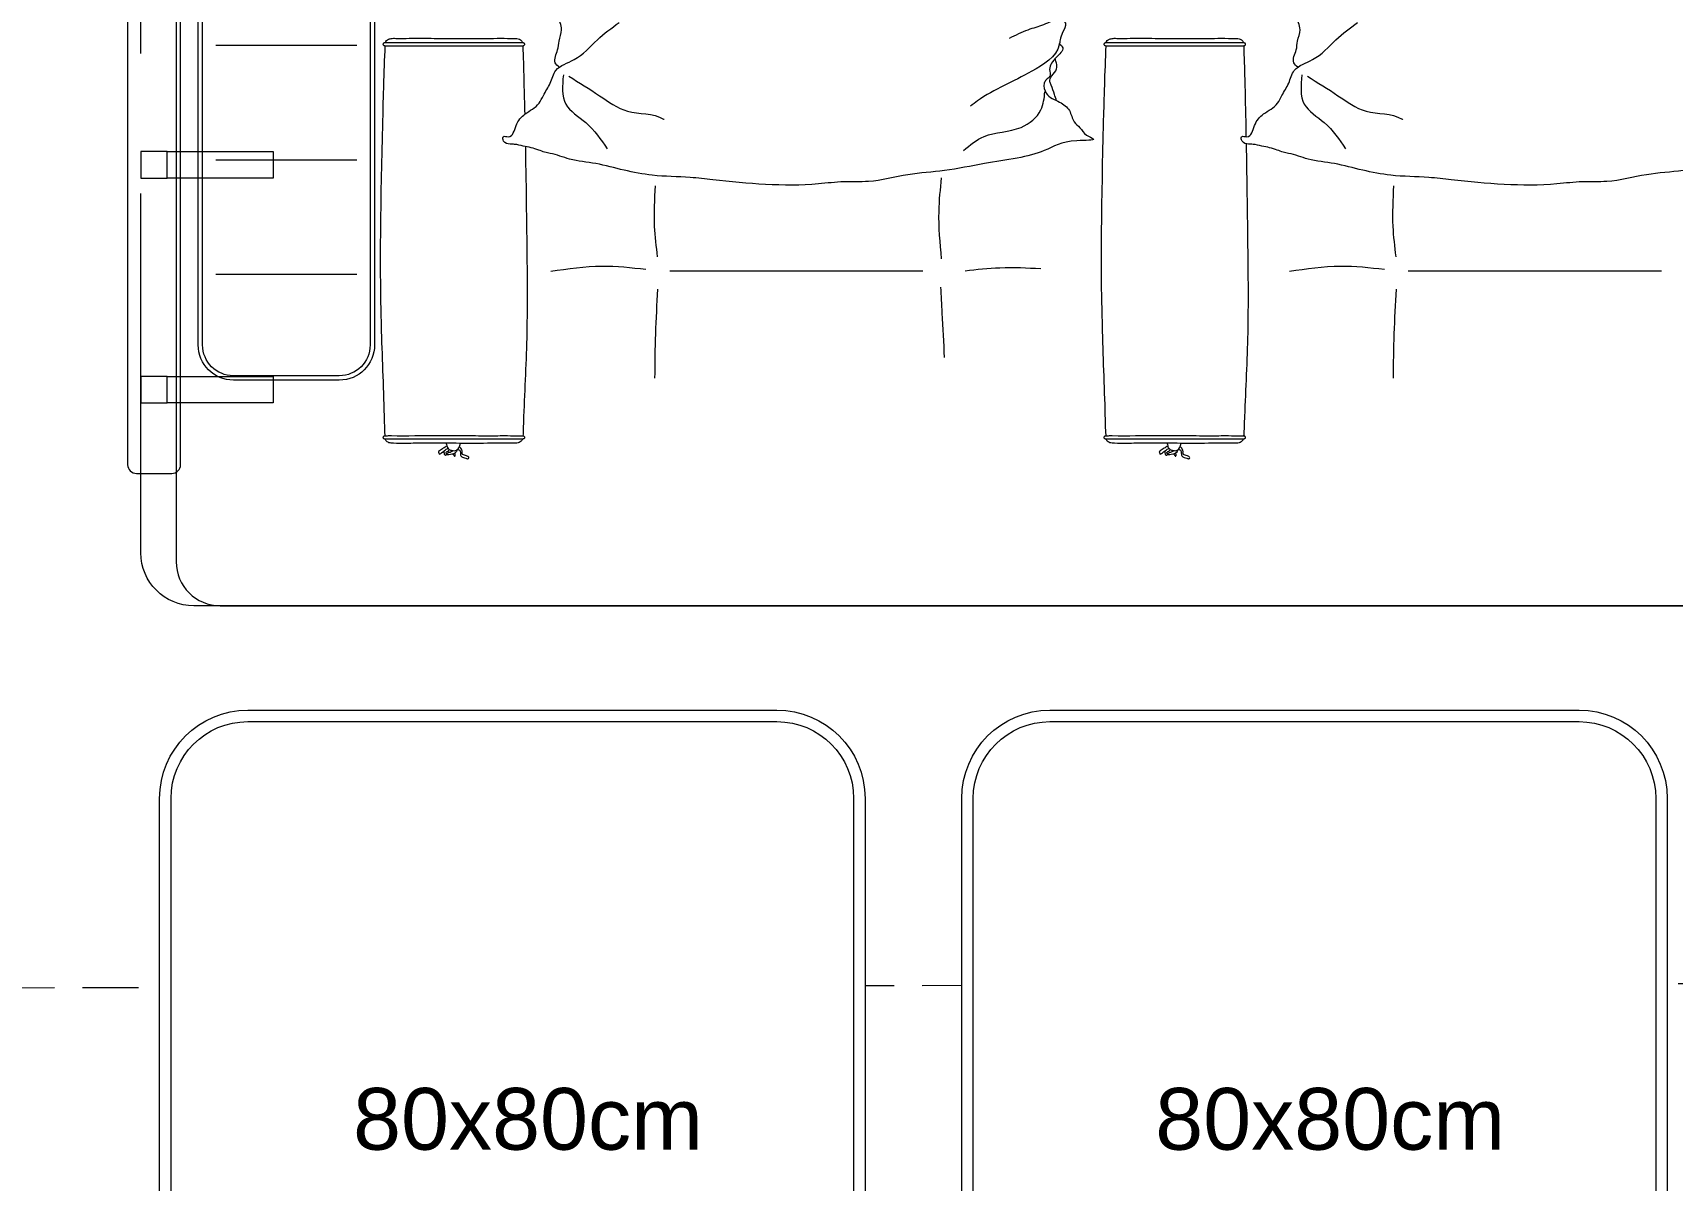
# Model space of a CAD drawing. Header units: centimetres. Extents: x 5488 to 20269, y -31398 to -19684.
# Drawn here: x 11695.2 to 11881.1, y -23110.2 to -22980 of the extents above; entities that cross this region are included whole.
import ezdxf

# ---------------------------------------------------------------- set-up
doc = ezdxf.new("R2010")
doc.units = ezdxf.units.CM
doc.set_wipeout_variables(frame=1)
for name, pattern in [('( Hidden )', [0.375, 0.25, -0.125]), ('DOT', [0.25, 0, -0.25]), ('HIDDEN', [9.524999999999999, 6.35, -3.175])]:
    doc.linetypes.add(name, pattern=pattern)
doc.layers.add('wipeout', color=7, linetype='Continuous', true_color=0xffffff)
for name, color, linetype, lineweight in [('xxx_Auto_FFE_UPHOLSTERY', 67, 'Continuous', 20), ('xxx_Auto_FFE_WOOD', 36, 'Continuous', 0), ('xxx_Auto_Tefris_Silik', 252, 'Continuous', 13), ('xxx_Auto_Tefris_Tefris', 32, 'Continuous', 15), ('xxx_Auto_Yardimci_Yazi', 7, 'Continuous', 9)]:
    doc.layers.add(name, color=color, linetype=linetype, lineweight=lineweight)
doc.styles.add('4N_100', font='arial.ttf', dxfattribs={"height": 16})

# ---------------------------------------------------------------- blocks, each defined once
blk = doc.blocks.new('uyt6ueueyu')
at = {"linetype": 'DOT'}
blk.add_wipeout([(-901.9077874563318, 523.8702232043166), (-841.9077874563314, 523.8702232043091), (-834.8367196444668, 520.9412910161741), (-831.9077874563328, 513.8702232043092), (-831.9077874563319, 451.68378839778853), (-834.8367196444668, 446.79915539244286), (-841.9077874563318, 443.8702232043088), (-901.9077874563322, 443.8702232043161), (-908.9788552681969, 446.7991553924511), (-911.9077874563309, 453.87022320431606), (-911.9077874563318, 513.8702232043165), (-908.9788552681968, 520.9412910161825)], dxfattribs=at).dxf.layer = 'wipeout'
at = {"color": 0}
for points in [[(-901.90778745633, 523.8702232043161), (-841.9077874563318, 523.8702232043088, -0.4142135623730577), (-831.9077874563318, 513.8702232043088), (-831.9077874563318, 453.8702232043088, -0.4142135623731325), (-841.9077874563318, 443.8702232043088), (-901.9077874563318, 443.8702232043161, -0.4142135623730576), (-911.90778745633, 453.8702232043161), (-911.9077874563318, 513.8702232043161, -0.4142135623731324)], [(-901.90778745633, 522.5702232043168), (-841.9077874563318, 522.5702232043095, -0.4142135623730618), (-833.2077874563329, 513.8702232043088), (-833.2077874563311, 453.8702232043088, -0.4142135623731326), (-841.9077874563318, 445.1702232043081), (-901.9077874563318, 445.1702232043153, -0.4142135623730618), (-910.6077874563307, 453.8702232043161), (-910.6077874563307, 513.8702232043161, -0.4142135623731326)]]:
    blk.add_lwpolyline(points, format="xyb", close=True, dxfattribs=at)
at = {"layer": 'xxx_Auto_Yardimci_Yazi', "color": 0, "linetype": '( Hidden )', "ltscale": 50, "style": '4N_100'}
blk.add_text('80x80cm', height=7, rotation=90, dxfattribs=at).set_placement((-862.0643524654037, 465.8070606345846))
blk = doc.blocks.new('lf01_sedir baza')
at = {"layer": 'xxx_Auto_FFE_WOOD'}
blk.add_lwpolyline([(3526.075064179525, 1344.286187823665), (3526.075064179525, 1126.286187823665, -0.4142135623730945), (3520.075064179525, 1120.286187823665), (3424.575064179525, 1120.286187823665, -0.4142135623730951), (3418.575064179525, 1126.286187823665), (3418.575064179525, 1244.286187823665, 0.4142135623730951), (3412.575064179525, 1250.286187823665), (3224.575064179525, 1250.286187823665, -0.4142135623730945), (3218.575064179525, 1256.286187823665), (3218.575064179525, 1265.286187823665)], format="xyb", dxfattribs=at)
blk.add_lwpolyline([(3222.075064179525, 1335.286187823665), (3218.075064179525, 1335.286187823665, 0.414213562373095), (3217.075064179525, 1334.286187823665), (3217.075064179525, 1266.286187823665, 0.414213562373095), (3218.075064179525, 1265.286187823665), (3222.075064179525, 1265.286187823665, 0.414213562373095), (3223.075064179525, 1266.286187823665), (3223.075064179525, 1334.286187823665, 0.414213562373095)], format="xyb", close=True, dxfattribs=at)
at = {"layer": 'xxx_Auto_FFE_WOOD', "linetype": 'HIDDEN', "ltscale": 5}
blk.add_lwpolyline([(3218.575064179525, 1265.286187823665), (3218.575064179525, 1335.286187823665)], dxfattribs=at)
for points in [[(3221.575064179525, 1301.786187823665), (3218.575064179525, 1301.786187823665), (3218.575064179525, 1298.786187823665), (3221.575064179525, 1298.786187823665)], [(3233.575064179525, 1301.786187823665), (3233.575064179525, 1298.786187823665), (3221.575064179525, 1298.786187823665), (3221.575064179525, 1301.786187823665)], [(3221.575064179525, 1276.286187823665), (3218.575064179525, 1276.286187823665), (3218.575064179525, 1273.286187823665), (3221.575064179525, 1273.286187823665)], [(3233.575064179525, 1276.286187823665), (3233.575064179525, 1273.286187823665), (3221.575064179525, 1273.286187823665), (3221.575064179525, 1276.286187823665)]]:
    blk.add_lwpolyline(points, close=True, dxfattribs=at)
blk = doc.blocks.new('yastık üst')
for points in [[(77.04583581244094, -19.765483619812258), (75.91175012774931, -19.516103863109407), (75.33179819912327, -19.440482232955915), (74.96312488241534, -19.4327168347061), (74.46563936002664, -19.303532199747124), (74.25782436458002, -19.126978668373354), (74.14985511077785, -18.898112296095377), (74.13149080302028, -18.657757446957717), (74.1314908030181, -18.65775744696738), (74.51081876271954, -18.556260042775122), (74.76834639676736, -18.583538971181582), (75.11709956986036, -18.449411517474545), (75.37662801653173, -18.048649015807044), (75.64640912637049, -17.298843773886148), (75.87455576571034, -16.77404007513286), (76.63552889302917, -16.028524908451757), (77.60538401669082, -15.373785343226572), (78.26154970233652, -14.764793777344082), (78.81732400278023, -13.76606319830934), (79.44236594168524, -12.643119629693516), (79.73843719598996, -11.886039276850084), (79.96092230290316, -11.359494656120063), (80.37922346640369, -10.819691012766327), (80.50477871706705, -10.67763604320993), (80.16626969518728, -10.33094036504859), (80.046900903682, -10.061806964961193), (80.03248883848332, -9.766540203973861), (80.11765639376019, -9.43658881235639), (80.27240260207746, -9.00214900599272), (80.37616750135521, -8.649647981756985), (80.59802558190977, -7.417563060557569), (80.7292411564839, -6.958421404465739), (80.7894041447673, -6.456591392490054), (80.72925130612612, -5.984651189049345), (80.60389469537466, -5.618904508372722), (80.10106665857543, -4.74452452532492), (79.61055033744232, -3.9868475377865167), (79.35562086083698, -3.4201724168730294), (79.21206879136653, -2.9624927131949477), (79.04635522398333, -2.0548779286087893), (78.89743465211966, -1.2356013045418734), (78.76560877431562, -0.9238807653199501), (78.561438920829, -0.660696647075099), (78.20021709110175, -0.3872492645447494), (77.93671549851472, -0.21283246086254337), (77.6155215632561, 0.04936082938370134), (77.39635893853541, 0.25664753087518477), (77.2109592819214, 0.4326067952268886), (77.0216108702371, 0.627237810227598), (76.91587171808621, 0.7649064883085259), (76.86423054802668, 0.8833851461059794), (76.90300147362784, 1.0109582392028074), (76.98775470289546, 1.0710780098399368), (77.15855976607278, 1.1334698727803953), (77.36387491232912, 1.1783486426034102), (77.7268222881547, 1.22819158579496), (78.18375509425982, 1.3054832317573357), (78.54238067753217, 1.3835080059320006), (78.88468254780246, 1.4798385499289282), (79.65948946571153, 1.7856069397709007), (81.2712177963067, 2.583557577285575), (83.65312756257401, 3.4965712641471924), (85.72839300104914, 4.142859235891379), (89.1583586602143, 5.052455239940073), (92.8748380071447, 5.9025997514135895), (97.09394731836164, 6.63605935627875), (100.60620522944386, 7.075610040300987), (102.91305513834992, 7.457806877175045), (104.34135942344057, 7.535697240991439), (105.63924856331018, 7.558690771269781), (106.65926840627058, 7.709076895068421), (107.54657475749164, 7.805808839251071), (108.79626254367922, 7.882980762762315), (110.09510010000947, 7.827885131157856), (111.46562590428279, 7.720866808269108), (113.04018281344, 7.715295224307951), (113.70990218212715, 7.811748178043942), (114.56722338592412, 7.8101504382290585), (116.21403422609792, 7.931271503686304), (117.80428372576831, 8.055357499921882), (119.21803063106559, 8.028616244807154), (119.92836087567136, 7.951363747817922), (121.08839491272388, 7.967672275897769), (122.09899101740001, 7.950776944390768), (122.69398966560793, 7.98800358964705), (123.36609432212934, 8.043867838402264), (124.95596557679178, 8.000009320133302), (114.22814353117012, 7.926729086862451), (115.46001438072445, 7.909530886362418), (116.6411013565536, 7.901098873064186), (117.94182439667671, 7.905804442513954), (119.06948595094111, 7.893242205280302), (120.0883738590299, 7.8200410825711515), (121.63459250449161, 7.670739328371525), (122.60028651675569, 7.609218587088449), (123.39103362998641, 7.504540985002194), (124.11438249571295, 7.341317022938455), (124.73396484997009, 7.235152235427563), (125.61960870512549, 7.268581107241673), (126.08349157784848, 7.250983991710655), (126.79946623348721, 7.100040996052911), (127.48581690927699, 6.919897809520336), (128.2655801090035, 6.794542615912405), (129.48015526773733, 6.632493659639437), (130.18033630899532, 6.471724321512383), (131.17419910556148, 6.236303331098114), (131.8389493884693, 6.122733485205316), (132.65136687389435, 5.9225566354810155), (133.226207070623, 5.723190124332035), (133.7105700534605, 5.539039159172717), (134.1295743370688, 5.3664946288666755), (134.7295595728141, 5.1094218459910365), (135.64742235673106, 4.983367264564507), (136.22094487736473, 4.86948785629113), (137.28183891859575, 4.706872656348466), (138.03959658239756, 4.507996954697006), (138.48373637392427, 4.406755631813027), (139.21075850158257, 4.100308095907749), (139.63212617892523, 3.9169465463703546), (140.10596276554128, 3.7198449358869397), (140.55937949118393, 3.633713650647593), (141.08608589628494, 3.7044507427990396), (141.37790780739803, 3.7282960067277884), (141.5583369140852, 3.663554708685794), (141.7062333228169, 3.458115159457151), (141.7476249902678, 3.2638705787014572), (141.70498915780743, 3.01271213561256), (141.61351217343878, 2.824013535889179), (141.42405992683575, 2.574347932837327), (141.18550806330256, 2.3031908629209568), (140.84745207737242, 2.0582092721874687), (140.11844824583687, 1.3327466584481016), (139.8343672617735, 0.9784272532759388), (139.75235354253283, 0.5053825640131606), (139.9443215206739, 0.15600132688135204), (139.86018728960053, -0.36418470044897333), (139.66441942349607, -0.6395363484800924), (139.50729260056227, -0.8184305004445207), (139.35757472502365, -1.025644006246182), (139.5061252885017, -1.3619177973790073), (139.70851365766885, -1.7519052899103968), (139.48549365190294, -2.0499970473038474), (139.25090221954883, -2.190859412226601), (138.9337682640122, -2.438223200091528), (138.68996732314977, -2.658460654674059), (138.54627950162347, -2.7578584518460048), (138.36829259519314, -3.242196536505176), (138.16939196686394, -4.1375480129075015), (138.01977284743901, -4.451389449348881), (137.76852507055025, -4.803905604634252), (137.50082183973558, -4.98397300750004), (137.30575911167801, -5.172599977934553), (137.6488094054339, -5.388196994415864), (137.92436250936072, -5.696132440288437), (137.85494757366166, -6.275787472457509), (137.6898852400621, -6.6272708151727215), (137.44842828030096, -7.198873691313963), (137.3827571902669, -7.424156662354321), (137.3078800834735, -7.796333117590109), (137.26193978438107, -8.058281172501665), (137.46925171892775, -8.245443007895929), (137.61924467142705, -8.406833242224025), (137.62096938897125, -8.734528206232653), (137.46342008952294, -8.997852717071893), (137.22561256994567, -9.257091517859692), (136.76441360280455, -9.763041496735852), (136.94946771438563, -10.340621448267896), (136.9720176031171, -10.61290128984696), (136.77790602961565, -11.17979983935885), (136.39702231003017, -11.667960553140219), (136.2043184232631, -12.069699117388964), (136.35102723753937, -12.800065363399554), (136.5123837628243, -13.225814589601356), (136.80282467263748, -14.11838431840441), (136.93001899555827, -14.497422059260089), (137.6833495857288, -14.912677888566364), (138.35111623643846, -15.571000768229084), (138.68124172660302, -16.369704260673174), (138.90386067253618, -16.850668024404328), (139.23503669286322, -17.235026416370502), (139.72745870648353, -17.761372713977252), (140.169233075786, -18.27731596446276), (140.73828339634068, -18.631118179813328), (141.1114641273104, -18.89076692503994), (141.11146412727138, -18.89076692509613), (140.5690284963903, -18.98541468749444), (140.06833004012006, -18.90199093443387), (139.467102287769, -19.021467852767373), (138.51860622532638, -19.105741300149646), (137.30111853212466, -19.39329306739174), (136.00946811011644, -19.93841689712015), (132.95781576707742, -20.90384031583487), (130.3978924074893, -21.37124780756224), (123.1084859000697, -22.583882644075402), (119.06021523509838, -22.970389307965128), (114.85918109630916, -23.27437913863944), (121.15241490557489, -23.72355362623823), (118.73935862604489, -23.780442254795098), (116.76877231645277, -23.580735112564945), (113.46710326906685, -23.808130217632247), (109.7646807943811, -23.938269298941876), (105.35102604137408, -23.909826392989025), (105.35102604137408, -23.909826392989025), (101.97184746072787, -23.774680625846948), (99.32163137692018, -23.587042101535786), (97.43012617614667, -23.404129892958025), (94.8420088858275, -23.172960219405333), (92.40330453632062, -23.05612269446562), (90.87932370033475, -22.92652153268451), (88.3178901075135, -22.476862053209437), (86.8980899566622, -22.13456402711335), (85.4109740857884, -21.780336893620046), (83.87777124231121, -21.51004721140906), (82.46781109648282, -21.28958496933143), (80.8556686153624, -20.861497398943158), (78.91225568008315, -20.35999591665029), (78.11246402823568, -20.056652620281994)], [(160.79583581244094, -19.765483619812258), (159.66175012774931, -19.516103863109407), (159.08179819912328, -19.440482232955915), (158.71312488241534, -19.4327168347061), (158.21563936002664, -19.303532199747124), (158.00782436458002, -19.126978668373354), (157.89985511077785, -18.898112296095377), (157.88149080302028, -18.657757446957717), (157.8814908030181, -18.65775744696738), (158.26081876271954, -18.556260042775122), (158.51834639676736, -18.583538971181582), (158.86709956986036, -18.449411517474545), (159.12662801653173, -18.048649015807044), (159.3964091263705, -17.298843773886148), (159.62455576571034, -16.77404007513286), (160.38552889302917, -16.028524908451757), (161.3553840166908, -15.373785343226572), (162.01154970233654, -14.764793777344082), (162.56732400278023, -13.76606319830934), (163.19236594168524, -12.643119629693516), (163.48843719598995, -11.886039276850084), (163.71092230290316, -11.359494656120063), (164.1292234664037, -10.819691012766327), (164.25477871706707, -10.67763604320993), (163.91626969518728, -10.33094036504859), (163.796900903682, -10.061806964961193), (163.78248883848332, -9.766540203973861), (163.86765639376017, -9.43658881235639), (164.02240260207748, -9.00214900599272), (164.1261675013552, -8.649647981756985), (164.34802558190975, -7.417563060557569), (164.4792411564839, -6.958421404465739), (164.5394041447673, -6.456591392490054), (164.47925130612612, -5.984651189049345), (164.35389469537466, -5.618904508372722), (163.85106665857543, -4.74452452532492), (163.3605503374423, -3.9868475377865167), (163.10562086083698, -3.4201724168730294), (162.96206879136653, -2.9624927131949477), (162.7963552239833, -2.0548779286087893), (162.64743465211967, -1.2356013045418734), (162.5156087743156, -0.9238807653199501), (162.311438920829, -0.660696647075099), (161.95021709110176, -0.3872492645447494), (161.68671549851473, -0.21283246086254337), (161.3655215632561, 0.04936082938370134), (161.1463589385354, 0.25664753087518477), (160.96095928192142, 0.4326067952268886), (160.77161087023708, 0.627237810227598), (160.6658717180862, 0.7649064883085259), (160.61423054802668, 0.8833851461059794), (160.65300147362782, 1.0109582392028074), (160.73775470289544, 1.0710780098399368), (160.90855976607278, 1.1334698727803953), (161.11387491232912, 1.1783486426034102), (161.4768222881547, 1.22819158579496), (161.93375509425982, 1.3054832317573357), (162.29238067753218, 1.3835080059320006), (162.63468254780247, 1.4798385499289282), (163.40948946571154, 1.7856069397709007), (165.0212177963067, 2.583557577285575), (167.403127562574, 3.4965712641471924), (169.47839300104914, 4.142859235891379), (172.9083586602143, 5.052455239940073), (176.62483800714472, 5.9025997514135895), (180.84394731836164, 6.63605935627875), (184.35620522944387, 7.075610040300987), (186.66305513834993, 7.457806877175045), (188.09135942344057, 7.535697240991439), (189.38924856331016, 7.558690771269781), (190.4092684062706, 7.709076895068421), (191.29657475749164, 7.805808839251071), (192.54626254367923, 7.882980762762315), (193.8451001000095, 7.827885131157856), (195.2156259042828, 7.720866808269108), (196.79018281344, 7.715295224307951), (197.45990218212717, 7.811748178043942), (198.31722338592414, 7.8101504382290585), (199.9640342260979, 7.931271503686304), (201.55428372576833, 8.055357499921882), (202.96803063106557, 8.028616244807154), (203.67836087567136, 7.951363747817922), (204.83839491272388, 7.967672275897769), (205.8489910174, 7.950776944390768), (206.44398966560792, 7.98800358964705), (207.11609432212936, 8.043867838402264), (208.70596557679178, 8.000009320133302), (197.9781435311701, 7.926729086862451), (199.21001438072443, 7.909530886362418), (200.3911013565536, 7.901098873064186), (201.6918243966767, 7.905804442513954), (202.8194859509411, 7.893242205280302), (203.8383738590299, 7.8200410825711515), (205.3845925044916, 7.670739328371525), (206.3502865167557, 7.609218587088449), (207.1410336299864, 7.504540985002194), (207.86438249571296, 7.341317022938455), (208.4839648499701, 7.235152235427563), (209.36960870512547, 7.268581107241673), (209.83349157784846, 7.250983991710655), (210.5494662334872, 7.100040996052911), (211.235816909277, 6.919897809520336), (212.0155801090035, 6.794542615912405), (213.23015526773733, 6.632493659639437), (213.93033630899532, 6.471724321512383), (214.92419910556148, 6.236303331098114), (215.5889493884693, 6.122733485205316), (216.40136687389435, 5.9225566354810155), (216.976207070623, 5.723190124332035), (217.4605700534605, 5.539039159172717), (217.8795743370688, 5.3664946288666755), (218.4795595728141, 5.1094218459910365), (219.39742235673106, 4.983367264564507), (219.97094487736473, 4.86948785629113), (221.03183891859575, 4.706872656348466), (221.78959658239756, 4.507996954697006), (222.23373637392427, 4.406755631813027), (222.96075850158257, 4.100308095907749), (223.38212617892523, 3.9169465463703546), (223.85596276554128, 3.7198449358869397), (224.30937949118393, 3.633713650647593), (224.83608589628494, 3.7044507427990396), (225.12790780739803, 3.7282960067277884), (225.3083369140852, 3.663554708685794), (225.4562333228169, 3.458115159457151), (225.4976249902678, 3.2638705787014572), (225.45498915780743, 3.01271213561256), (225.36351217343878, 2.824013535889179), (225.17405992683575, 2.574347932837327), (224.93550806330256, 2.3031908629209568), (224.59745207737242, 2.0582092721874687), (223.86844824583687, 1.3327466584481016), (223.5843672617735, 0.9784272532759388), (223.50235354253283, 0.5053825640131606), (223.6943215206739, 0.15600132688135204), (223.61018728960053, -0.36418470044897333), (223.41441942349607, -0.6395363484800924), (223.25729260056227, -0.8184305004445207), (223.10757472502365, -1.025644006246182), (223.2561252885017, -1.3619177973790073), (223.45851365766885, -1.7519052899103968), (223.23549365190294, -2.0499970473038474), (223.00090221954883, -2.190859412226601), (222.6837682640122, -2.438223200091528), (222.43996732314977, -2.658460654674059), (222.29627950162347, -2.7578584518460048), (222.11829259519314, -3.242196536505176), (221.91939196686394, -4.1375480129075015), (221.76977284743901, -4.451389449348881), (221.51852507055025, -4.803905604634252), (221.25082183973558, -4.98397300750004), (221.05575911167801, -5.172599977934553), (221.3988094054339, -5.388196994415864), (221.67436250936072, -5.696132440288437), (221.60494757366166, -6.275787472457509), (221.4398852400621, -6.6272708151727215), (221.19842828030096, -7.198873691313963), (221.1327571902669, -7.424156662354321), (221.0578800834735, -7.796333117590109), (221.01193978438107, -8.058281172501665), (221.21925171892775, -8.245443007895929), (221.36924467142705, -8.406833242224025), (221.37096938897125, -8.734528206232653), (221.21342008952294, -8.997852717071893), (220.97561256994567, -9.257091517859692), (220.51441360280455, -9.763041496735852), (220.69946771438563, -10.340621448267896), (220.7220176031171, -10.61290128984696), (220.52790602961565, -11.17979983935885), (220.14702231003017, -11.667960553140219), (219.9543184232631, -12.069699117388964), (220.10102723753937, -12.800065363399554), (220.2623837628243, -13.225814589601356), (220.55282467263748, -14.11838431840441), (220.68001899555827, -14.497422059260089), (221.4333495857288, -14.912677888566364), (222.10111623643846, -15.571000768229084), (222.43124172660302, -16.369704260673174), (222.65386067253618, -16.850668024404328), (222.98503669286322, -17.235026416370502), (223.47745870648353, -17.761372713977252), (223.919233075786, -18.27731596446276), (224.48828339634068, -18.631118179813328), (224.8614641273104, -18.89076692503994), (224.86146412727138, -18.89076692509613), (224.3190284963903, -18.98541468749444), (223.81833004012006, -18.90199093443387), (223.217102287769, -19.021467852767373), (222.26860622532638, -19.105741300149646), (221.05111853212466, -19.39329306739174), (219.75946811011644, -19.93841689712015), (216.70781576707742, -20.90384031583487), (214.1478924074893, -21.37124780756224), (206.8584859000697, -22.583882644075402), (202.81021523509838, -22.970389307965128), (198.60918109630916, -23.27437913863944), (204.9024149055749, -23.72355362623823), (202.4893586260449, -23.780442254795098), (200.51877231645275, -23.580735112564945), (197.21710326906685, -23.808130217632247), (193.5146807943811, -23.938269298941876), (189.1010260413741, -23.909826392989025), (189.1010260413741, -23.909826392989025), (185.72184746072787, -23.774680625846948), (183.07163137692018, -23.587042101535786), (181.18012617614667, -23.404129892958025), (178.5920088858275, -23.172960219405333), (176.1533045363206, -23.05612269446562), (174.62932370033477, -22.92652153268451), (172.0678901075135, -22.476862053209437), (170.6480899566622, -22.13456402711335), (169.1609740857884, -21.780336893620046), (167.6277712423112, -21.51004721140906), (166.21781109648282, -21.28958496933143), (164.6056686153624, -20.861497398943158), (162.66225568008315, -20.35999591665029), (161.86246402823568, -20.056652620281994)]]:
    blk.add_wipeout(points).dxf.layer = 'xxx_Auto_FFE_UPHOLSTERY'
for points in [[(80.5299102403551, -10.69982561352299), (80.08643221935927, -10.19203612829915), (80.35388044523643, -8.739824197340567), (80.51917569900434, -7.744293604799168), (80.78949137075688, -6.447145299074691), (80.24824234516382, -4.964290496047397), (79.69266656313994, -4.131779901636037), (79.08381896430546, -2.332469078819486), (78.62369383035184, -0.7250149859573867), (77.88594796593497, -0.1764892042374413), (77.35783834339418, 0.2932292019249871), (76.86132356645248, 0.914108891851356), (77.97626482169835, 1.269820865387373), (80.58242556753976, 2.256535190494105), (84.87877288747222, 3.889312608065666), (89.3626710409244, 5.102484941824514), (97.22986330178719, 6.65415833842053), (101.2349277306912, 7.174894317426151), (103.7330337945677, 7.531312106792029), (105.3413323654495, 7.537959128078001), (106.9874397617532, 7.73637962495377), (109.2538014099155, 7.879504800663199), (111.4594281790214, 7.721157900288745), (113.0401828134545, 7.715295224312285)], [(110.9479512275338, 7.166940153134419), (112.5188895692336, 7.479895774880788), (113.0401828134545, 7.715295224312285), (114.1938555949982, 7.807038460625336), (114.8440789559518, 7.918129986614076), (115.73318950268, 7.909241437435412), (117.2126015366739, 7.898809576081476), (118.8807905425219, 7.900409057685465), (121.9696182312382, 7.644584293500884), (123.3425634662799, 7.513510560409486), (125.0122652373811, 7.224174534758276), (125.7161578694122, 7.272050191189919), (127.6119792354075, 6.892487313136371), (129.1608820124547, 6.689107448815776), (130.1531637481548, 6.478529958234503), (131.2171183666123, 6.228088884639874), (132.0582342819107, 6.08051231754871), (135.1591894165576, 5.07043898525626), (136.3701255128108, 4.881696796288452), (138.1091329005976, 4.487357782314575), (139.5420898630709, 3.957902371956152), (140.7320325592664, 3.640512888243393), (141.5652243122895, 3.658355871537424), (141.7402762257316, 3.336624251445755), (141.4471735498082, 2.591282669476641), (140.1684954645752, 1.384051912955329), (139.7431118030072, 0.532528891302718), (139.97754108146, 0.04466145072183281), (139.8778375994152, -0.3326062142114097), (139.4777617141535, -0.8511914493319637), (139.3566030393267, -1.029100263693181), (139.6902411751817, -1.611527624687369), (138.8353260913009, -2.516678780912116), (138.2505654901724, -3.692714888153205), (137.760889784764, -4.810771211756219), (137.2834185276606, -5.08989938220293), (135.4504985095737, -5.886894659885002), (133.6798849584065, -6.483415322934889), (131.5512753691928, -7.432292218385555)], [(164.2799102403551, -10.69982561352299), (163.8364322193593, -10.19203612829915), (164.1038804452364, -8.739824197340567), (164.2691756990043, -7.744293604799168), (164.5394913707569, -6.447145299074691), (163.9982423451638, -4.964290496047397), (163.4426665631399, -4.131779901636037), (162.8338189643055, -2.332469078819486), (162.3736938303518, -0.7250149859573867), (161.635947965935, -0.1764892042374413), (161.1078383433942, 0.2932292019249871), (160.6113235664525, 0.914108891851356), (161.7262648216984, 1.269820865387373), (164.3324255675398, 2.256535190494105), (168.6287728874722, 3.889312608065666), (173.1126710409244, 5.102484941824514), (180.9798633017872, 6.65415833842053), (184.9849277306912, 7.174894317426151), (187.4830337945677, 7.531312106792029), (189.0913323654495, 7.537959128078001), (190.7374397617532, 7.73637962495377), (193.0038014099155, 7.879504800663199), (195.2094281790214, 7.721157900288745), (196.7901828134545, 7.715295224312285)], [(194.6979512275338, 7.166940153134419), (196.2688895692336, 7.479895774880788), (196.7901828134545, 7.715295224312285), (197.9438555949982, 7.807038460625336), (198.5940789559518, 7.918129986614076), (199.48318950268, 7.909241437435412), (200.9626015366739, 7.898809576081476), (202.6307905425219, 7.900409057685465), (205.7196182312382, 7.644584293500884), (207.0925634662799, 7.513510560409486), (208.7622652373811, 7.224174534758276), (209.4661578694122, 7.272050191189919), (211.3619792354075, 6.892487313136371), (212.9108820124547, 6.689107448815776), (213.9031637481548, 6.478529958234503), (214.9671183666123, 6.228088884639874), (215.8082342819107, 6.08051231754871), (218.9091894165576, 5.07043898525626), (220.1201255128108, 4.881696796288452), (221.8591329005976, 4.487357782314575), (223.2920898630709, 3.957902371956152), (224.4820325592664, 3.640512888243393), (225.3152243122895, 3.658355871537424), (225.4902762257316, 3.336624251445755), (225.1971735498082, 2.591282669476641), (223.9184954645752, 1.384051912955329), (223.4931118030072, 0.532528891302718), (223.72754108146, 0.04466145072183281), (223.6278375994152, -0.3326062142114097), (223.2277617141535, -0.8511914493319637), (223.1066030393267, -1.029100263693181), (223.4402411751817, -1.611527624687369), (222.5853260913009, -2.516678780912116), (222.0005654901724, -3.692714888153205), (221.510889784764, -4.810771211756219), (221.0334185276606, -5.08989938220293), (219.2004985095737, -5.886894659885002), (217.4298849584065, -6.483415322934889), (215.3012753691928, -7.432292218385555)], [(137.3057591116813, -5.172599977931895), (137.9313119496273, -5.714491050777724), (137.6190839163337, -6.773575513425385), (137.3411958146171, -7.609081206832343), (137.2413748714935, -8.15428602735301), (134.1091305075061, -11.16624288376443), (130.9803038143054, -12.78714104114442), (127.9626414038594, -14.51610408139459), (127.1801583633769, -15.10030125146841)], [(74.96312488241892, -19.43271683470266), (74.2291685821674, -19.08369268264687), (74.16723731390266, -18.5835906850516), (74.7586880291783, -18.5835906850516), (75.6376998562937, -17.32089052792617), (76.6655823464971, -16.0059123905794), (78.23876276096235, -14.79495404622321), (78.7306372947296, -13.92601932353318), (79.50511279025886, -12.50356004996138), (80.143730884447, -11.06794354098201), (82.21608274749451, -9.845566207442971), (84.85996848665309, -7.58602299991071), (87.31177903546813, -5.642112387713496)], [(158.7131248824189, -19.43271683470266), (157.9791685821674, -19.08369268264687), (157.9172373139027, -18.5835906850516), (158.5086880291783, -18.5835906850516), (159.3876998562937, -17.32089052792617), (160.4155823464971, -16.0059123905794), (161.9887627609623, -14.79495404622321), (162.4806372947296, -13.92601932353318), (163.2551127902589, -12.50356004996138), (163.893730884447, -11.06794354098201), (165.9660827474945, -9.845566207442971), (168.6099684866531, -7.58602299991071), (171.0617790354681, -5.642112387713496)], [(137.1998610153296, -8.006755159800377), (137.6373208881614, -8.50409727628903), (136.8905196008436, -9.583865471664467), (136.3752312389279, -10.24434909585943), (136.1332909637713, -10.95110620032938), (136.166878194992, -11.72787921330746), (135.7690984210822, -12.12420096915957), (135.5389350961959, -12.50838780308732), (135.7690984210822, -13.65727998329567), (137.2714217693519, -14.66592734400001), (138.3854674317972, -15.62850539754254), (138.9256204703324, -16.88359417644097), (139.5727577312045, -17.57172360222648), (140.3157757461577, -18.39224563504831), (141.0957347245985, -18.83133975590681), (139.2459382165689, -19.03283541918063), (135.5303350985705, -20.1466885889331), (132.4749881400494, -21.00592308601881), (128.7633471724585, -21.63150671091535), (124.2294402255811, -22.42484576453171), (120.0828257924968, -22.89589589420029), (115.5899984382431, -23.66192053909799), (112.8206554436911, -23.6945139271902), (109.9285865682214, -23.93653891619761), (97.943537635756, -23.45777483452912), (95.39531747170076, -23.20873959589517), (91.08540232560517, -22.94999450117029), (87.89437743330018, -22.37932288539923), (84.68667480854674, -21.63750456835078), (81.69809485288897, -21.11765740572446), (79.49738926302598, -20.47883347675997), (78.87863193383419, -20.35050441940439), (78.20644517523942, -20.09191871861731), (76.45780920815923, -19.63737042510002), (75.46599654234706, -19.44960451747102), (74.96312488241892, -19.43271683470266)], [(220.9498610153296, -8.006755159800377), (221.3873208881614, -8.50409727628903), (220.6405196008436, -9.583865471664467), (220.1252312389279, -10.24434909585943), (219.8832909637713, -10.95110620032938), (219.916878194992, -11.72787921330746), (219.5190984210822, -12.12420096915957), (219.2889350961959, -12.50838780308732), (219.5190984210822, -13.65727998329567), (221.0214217693519, -14.66592734400001), (222.1354674317972, -15.62850539754254), (222.6756204703324, -16.88359417644097), (223.3227577312045, -17.57172360222648), (224.0657757461577, -18.39224563504831), (224.8457347245985, -18.83133975590681), (222.9959382165689, -19.03283541918063), (219.2803350985705, -20.1466885889331), (216.2249881400494, -21.00592308601881), (212.5133471724585, -21.63150671091535), (207.9794402255811, -22.42484576453171), (203.8328257924968, -22.89589589420029), (199.3399984382431, -23.66192053909799), (196.5706554436911, -23.6945139271902), (193.6785865682214, -23.93653891619761), (181.693537635756, -23.45777483452912), (179.1453174717008, -23.20873959589517), (174.8354023256052, -22.94999450117029), (171.6443774333002, -22.37932288539923), (168.4366748085467, -21.63750456835078), (165.448094852889, -21.11765740572446), (163.247389263026, -20.47883347675997), (162.6286319338342, -20.35050441940439), (161.9564451752394, -20.09191871861731), (160.2078092081592, -19.63737042510002), (159.2159965423471, -19.44960451747102), (158.7131248824189, -19.43271683470266)], [(136.9300189955593, -14.49742205925941), (136.6923371246794, -13.78093922829066), (136.3225883403138, -12.73449228505888), (136.1837609354534, -12.34460696367387), (136.3858376350363, -11.68453336433959), (136.9300189955593, -10.88830103778855), (136.9300189955593, -10.24553988755906), (136.7644136028066, -9.76304149673524)], [(80.9971004053059, -11.57986570195862), (81.27453646996037, -14.88793768457799), (83.54197799641224, -16.9841160246142), (85.96136488233606, -19.94295443968076)], [(81.62536888210525, -11.73390392369402), (85.09105880577772, -13.92933721280497), (88.27221369938343, -15.68071304367368), (92.35515798186316, -16.58098250745934), (92.4319721442771, -16.62779430617047)], [(164.7471004053059, -11.57986570195862), (165.0245364699604, -14.88793768457799), (167.2919779964122, -16.9841160246142), (169.7113648823361, -19.94295443968076)], [(165.3753688821052, -11.73390392369402), (168.8410588057777, -13.92933721280497), (172.0222136993834, -15.68071304367368), (176.1051579818632, -16.58098250745934), (176.1819721442771, -16.62779430617047)], [(126.3774822350679, -20.14231329025097), (128.7101312024115, -18.56101005328128), (132.9049048247452, -17.51910429405325), (135.1560791180254, -15.53116124038752), (135.6066628894478, -13.4799465490596)]]:
    blk.add_spline(points, degree=3)
blk = doc.blocks.new('mimder plan')
for p, q in [((-140.0167974049709, -62), (-111.3251502953044, -62)), ((-56.26679740497093, -62), (-27.57515029530441, -62))]:
    blk.add_line(p, q)
for points in [[(-196, -10.5), (-196, -95, 0.4142135623730951), (-191, -100), (-5.99997067260756, -100, -0.4142135623730951), (2.932739243988181e-05, -106), (2.932739243988181e-05, -224.0000000000036, 0.4142135623731054), (6.00002932739244, -230.0000000000036), (97.00005865478215, -230.0000000000036, 0.4142135623730951), (103.0000586547822, -224.0000000000036), (103.0000586547822, -10.5, 0.4142135623730951), (97.00005865478215, -4.5), (-190, -4.5, 0.414213562373095)], [(-189.5, -24.9142135623697), (-177.5, -24.9142135623697, -0.414213562373095), (-174, -28.4142135623697), (-174, -70.4142135623697, -0.414213562373095), (-177.5, -73.9142135623697), (-189.5, -73.9142135623697, -0.414213562373095), (-193, -70.4142135623697), (-193, -28.4142135623697, -0.414213562373095)]]:
    blk.add_lwpolyline(points, format="xyb", close=True)
blk.add_lwpolyline([(-177.5, -24.4142135623697, -0.414213562373095), (-173.5, -28.4142135623697), (-173.5, -70.4142135623697, -0.414213562373095), (-177.5, -74.4142135623697), (-189.5, -74.4142135623697, -0.414213562373095), (-193.5, -70.4142135623697), (-193.5, -28.4142135623697, -0.414213562373095), (-189.5, -24.4142135623697)], format="xyb")
for points in [[(-191.4999999999982, -36.4142135623697), (-175.4999999999982, -36.4142135623697)], [(-191.4999999999982, -49.4142135623697), (-175.4999999999982, -49.4142135623697)], [(-191.4999999999982, -62.4142135623697), (-175.4999999999982, -62.4142135623697)]]:
    blk.add_lwpolyline(points)
for points in [[(-172.3289226250163, -36.48853750923445), (-172.4903444908869, -41.02267320532701), (-172.5725534131707, -43.91764566550046), (-172.7538323497465, -68.20856276118138), (-172.4181041086995, -78.45352208227632), (-172.3370316120017, -80.63318948953383), (-172.3286340516061, -80.7507268126792)], [(-172.3677075373125, -36.16829305965803), (-172.2915037114617, -36.16013036361255), (-172.0621134056491, -36.16172122945864), (-171.5142551629669, -36.16172122945864), (-170.9708501417081, -36.16500714455833), (-167.6513043579998, -36.16172122945864), (-167.0519801446062, -36.16172122945864), (-164.4204100801835, -36.16172122945864), (-163.1992258669925, -36.16172122945864), (-161.9608454482113, -36.16172122945864), (-160.9304469855197, -36.16172122945864), (-160.3834890906692, -36.16172122945864), (-159.209857857024, -36.16172122945864), (-158.599607863518, -36.16172122945864), (-158.1575943595089, -36.16172122945864), (-157.1786349145059, -36.16172122945864), (-156.8277309613331, -36.1614230319683), (-156.7149393071013, -36.16172122945864), (-156.6621320572776, -36.16635321979265), (-156.591123211685, -36.1825317509647), (-156.5309024629496, -36.21499036810565), (-156.4929761664644, -36.2532940736055), (-156.4753038339295, -36.28220525146753), (-156.4687304580384, -36.32601768697714), (-156.4753038339295, -36.36763957096264), (-156.4994066400832, -36.40707072779333), (-156.53915184383, -36.44342237349338), (-156.6155374789014, -36.47607520833844), (-156.7053745574249, -36.49031414449564), (-156.7967046947833, -36.49031414449564), (-156.9407334720836, -36.49031414449564), (-157.2266098234959, -36.49031414449564), (-157.4811516110876, -36.49031414449564), (-157.8460098694613, -36.49031414449564), (-158.3263678464755, -36.49031414449564), (-158.6695566604558, -36.49031414449564), (-161.4972707857341, -36.49585066608779), (-162.8172917935535, -36.49031414449564), (-164.3338908484129, -36.49031414449564), (-165.6818936872369, -36.49031414449564), (-166.5070590389005, -36.49031414449564), (-168.5299246026352, -36.49031414449564), (-171.5854674625225, -36.49031414449564), (-172.0576970472503, -36.49031414449564), (-172.2950551157319, -36.49031414449564), (-172.3140532239777, -36.48948958284018), (-172.3677075373125, -36.48374231429625), (-172.4246774796502, -36.46840810238064), (-172.4787424831538, -36.44279846771678), (-172.5123233473005, -36.40707072779333), (-172.5364261534523, -36.36763957096264), (-172.5451907402185, -36.32601768697714), (-172.5364261534523, -36.28220525146753), (-172.5123233473005, -36.24277409463684), (-172.4750737893664, -36.20991476800918), (-172.4246774796502, -36.18362744721526), (-172.3677075373125, -36.16829305965803)], [(-172.2921129443712, -36.16172122945864), (-172.1507838223297, -35.89884679204988), (-171.9207130988325, -35.76302820684577), (-171.5043948423991, -35.66225967543141), (-170.940948823365, -35.65973623895115), (-169.5564633158392, -35.65130656655674), (-166.7327081921067, -35.65616139901977), (-159.9936838323338, -35.65313118230551), (-158.4265221768001, -35.65678312099408), (-157.7078252918727, -35.66225967543141), (-157.5073351449828, -35.66225967543141), (-157.2137212316247, -35.71483466829523), (-156.9354452809202, -35.83889849019033), (-156.7908294709341, -35.98647148742748), (-156.7360507394696, -36.08943074599665), (-156.713296382728, -36.16829305965803)], [(-156.6828117073619, -36.48847669404131), (-156.5734692887236, -40.31639296934736), (-156.4427160755913, -45.70523144180697), (-156.2381913194258, -59.19057843385235), (-156.2346120634211, -69.05110494797918), (-156.5961068404795, -78.52675781017388), (-156.674698503748, -80.74929232068462)], [(-90.57892262501446, -36.48853750923445), (-90.74034449088504, -41.02267320532701), (-90.82255341316886, -43.91764566550046), (-91.0038323497447, -68.20856276118138), (-90.66810410869766, -78.45352208227632), (-90.58703161199992, -80.63318948953383), (-90.57863405160424, -80.7507268126792)], [(-90.61770753731071, -36.16829305965803), (-90.54150371145988, -36.16013036361255), (-90.31211340564732, -36.16172122945864), (-89.76425516296513, -36.16172122945864), (-89.22085014170625, -36.16500714455833), (-85.90130435799801, -36.16172122945864), (-85.30198014460439, -36.16172122945864), (-82.67041008018168, -36.16172122945864), (-81.44922586699067, -36.16172122945864), (-80.21084544820951, -36.16172122945864), (-79.18044698551785, -36.16172122945864), (-78.63348909066735, -36.16172122945864), (-77.45985785702214, -36.16172122945864), (-76.84960786351621, -36.16172122945864), (-76.40759435950713, -36.16172122945864), (-75.42863491450407, -36.16172122945864), (-75.07773096133133, -36.1614230319683), (-74.96493930709948, -36.16172122945864), (-74.91213205727581, -36.16635321979265), (-74.84112321168323, -36.1825317509647), (-74.78090246294778, -36.21499036810565), (-74.74297616646254, -36.2532940736055), (-74.72530383392768, -36.28220525146753), (-74.71873045803659, -36.32601768697714), (-74.72530383392768, -36.36763957096264), (-74.74940664008136, -36.40707072779333), (-74.78915184382822, -36.44342237349338), (-74.86553747889957, -36.47607520833844), (-74.95537455742306, -36.49031414449564), (-75.04670469478151, -36.49031414449564), (-75.19073347208177, -36.49031414449564), (-75.47660982349407, -36.49031414449564), (-75.7311516110858, -36.49031414449564), (-76.09600986945952, -36.49031414449564), (-76.57636784647366, -36.49031414449564), (-76.91955666045396, -36.49031414449564), (-79.74727078573233, -36.49585066608779), (-81.0672917935517, -36.49031414449564), (-82.5838908484111, -36.49031414449564), (-83.93189368723506, -36.49031414449564), (-84.75705903889866, -36.49031414449564), (-86.7799246026334, -36.49031414449564), (-89.83546746252068, -36.49031414449564), (-90.30769704724844, -36.49031414449564), (-90.54505511573007, -36.49031414449564), (-90.56405322397586, -36.48948958284018), (-90.61770753731071, -36.48374231429625), (-90.67467747964838, -36.46840810238064), (-90.72874248315202, -36.44279846771678), (-90.76232334729866, -36.40707072779333), (-90.78642615345052, -36.36763957096264), (-90.79519074021664, -36.32601768697714), (-90.78642615345052, -36.28220525146753), (-90.76232334729866, -36.24277409463684), (-90.72507378936461, -36.20991476800918), (-90.67467747964838, -36.18362744721526), (-90.61770753731071, -36.16829305965803)], [(-90.54211294436936, -36.16172122945864), (-90.40078382232787, -35.89884679204988), (-90.17071309883067, -35.76302820684577), (-89.75439484239723, -35.66225967543141), (-89.19094882336321, -35.65973623895115), (-87.80646331583739, -35.65130656655674), (-84.98270819210484, -35.65616139901977), (-78.24368383233195, -35.65313118230551), (-76.67652217679824, -35.65678312099408), (-75.9578252918709, -35.66225967543141), (-75.75733514498097, -35.66225967543141), (-75.46372123162291, -35.71483466829523), (-75.18544528091843, -35.83889849019033), (-75.0408294709323, -35.98647148742748), (-74.98605073946783, -36.08943074599665), (-74.96329638272618, -36.16829305965803)], [(-74.93281170736009, -36.48847669404131), (-74.82346928872175, -40.31639296934736), (-74.69271607558949, -45.70523144180697), (-74.488191319424, -59.19057843385235), (-74.48461206341926, -69.05110494797918), (-74.84610684047766, -78.52675781017388), (-74.92469850374619, -80.74929232068462)], [(-109.2003396895398, -60.65776822118278), (-109.4863734770424, -55.28905060324905), (-109.1903576590721, -51.47055564969924)], [(-141.4006344713289, -60.41642881125881), (-141.7369422610045, -56.97452930673899), (-141.6528622142032, -52.37970351941476)], [(-57.65063447132889, -60.41642881125881), (-57.98694226100451, -56.97452930673899), (-57.9028622142032, -52.37970351941476)], [(-142.7308150289064, -61.87381463614292), (-147.7183784420959, -61.51057073356787), (-153.4986647029073, -62.10497071094142)], [(-106.526649210884, -62), (-102.5750977692351, -61.66377816653403), (-97.9509307482349, -61.74782887251058)], [(-58.98081502890636, -61.87381463614292), (-63.96837844209585, -61.51057073356787), (-69.74866470290726, -62.10497071094142)], [(-141.4006344713289, -64.11486897941359), (-141.6528622142032, -69.15819648144316), (-141.7369422610045, -74.20152398347273)], [(-109.3182257809694, -63.86270735669677), (-109.1500656873668, -66.80464364716318), (-108.8978379444943, -71.84797114919274)], [(-57.65063447132889, -64.11486897941359), (-57.9028622142032, -69.15819648144316), (-57.98694226100451, -74.20152398347273)], [(-156.8551694641137, -80.74829657807277), (-156.757920898166, -80.74710168134334), (-156.6582649356551, -80.7514829600259), (-156.5995781468591, -80.76515479597947), (-156.523275510197, -80.80709903605748), (-156.489540859091, -80.84429471661133), (-156.4687304580384, -80.90920758734137), (-156.4753038339295, -80.95302002285098), (-156.4994066400832, -80.99245117967803), (-156.5519941606726, -81.02531050630932), (-156.6335155806482, -81.06589084715961), (-156.6670295224194, -81.06912294181893), (-156.8551694641137, -81.07230932376842), (-157.1426566230493, -81.07350422049785), (-157.5670620250094, -81.071972225036), (-164.7908534981652, -81.07609580103599), (-166.3562903320308, -81.07350422049785), (-168.4696535300536, -81.06912294181893), (-172.0434175702758, -81.07350422049785), (-172.231856442455, -81.07131358116021), (-172.3216933926124, -81.06912294181893), (-172.3887043364975, -81.06266396342835), (-172.4750737893664, -81.02531050630932), (-172.5364261534523, -80.95302002285098), (-172.5364261534523, -80.86758587899385), (-172.4817547698185, -80.80118895591295), (-172.4246774796502, -80.76900789909996), (-172.3677075373125, -80.7514829600259), (-172.3287831741254, -80.74866615853898), (-172.1705042067333, -80.74929232068462), (-171.9470071158612, -80.74710168134334), (-171.5854674625225, -80.74710168134334), (-166.302688313699, -80.73262571127998), (-162.0693895915683, -80.74710168134334), (-160.6045241701213, -80.7514829600259), (-158.4210441496143, -80.74710168134334), (-157.0833477788547, -80.7514829600259), (-156.8551694641137, -80.74829657807277)], [(-156.7149660202958, -81.07350422049785), (-156.805071828152, -81.24875378689467), (-157.2060521219319, -81.52039078166126), (-157.7761097575531, -81.5675531322122), (-158.522873638085, -81.55615013643546), (-160.6823101023001, -81.57515615040757), (-167.8046398995211, -81.56639368087053), (-169.9358964581716, -81.58556197570579), (-171.355396867395, -81.57515615040757), (-171.8648688949761, -81.5036342877138), (-172.07187566231, -81.40024121001261), (-172.2209005164495, -81.24875378689467), (-172.2794041128254, -81.13482730011674), (-172.2980042563831, -81.06912294181893), (-172.2951321900509, -81.0657944991508)], [(-165.3754545437205, -81.57946597335831), (-165.3066405523241, -81.856159740375), (-165.235264905692, -82.06224786452367), (-165.0290881288056, -82.2738525399327), (-164.7221571044247, -82.38951766059836), (-164.4502269992736, -82.41057647016714), (-164.2178114837388, -82.3482708862357), (-164.0277602927599, -82.18687585425141), (-163.8835607655674, -81.95432862826783), (-163.8065904562973, -81.72212752946871), (-163.7944169573293, -81.57971628373343)], [(-75.1051694641119, -80.74829657807277), (-75.00792089816423, -80.74710168134334), (-74.90826493565328, -80.7514829600259), (-74.84957814685731, -80.76515479597947), (-74.77327551019516, -80.80709903605748), (-74.73954085908917, -80.84429471661133), (-74.71873045803659, -80.90920758734137), (-74.72530383392768, -80.95302002285098), (-74.74940664008136, -80.99245117967803), (-74.8019941606708, -81.02531050630932), (-74.88351558064642, -81.06589084715961), (-74.91702952241758, -81.06912294181893), (-75.1051694641119, -81.07230932376842), (-75.39265662304751, -81.07350422049785), (-75.81706202500754, -81.071972225036), (-83.04085349816341, -81.07609580103599), (-84.60629033202895, -81.07350422049785), (-86.7196535300518, -81.06912294181893), (-90.29341757027396, -81.07350422049785), (-90.48185644245314, -81.07131358116021), (-90.57169339261054, -81.06912294181893), (-90.63870433649572, -81.06266396342835), (-90.72507378936461, -81.02531050630932), (-90.78642615345052, -80.95302002285098), (-90.78642615345052, -80.86758587899385), (-90.73175476981669, -80.80118895591295), (-90.67467747964838, -80.76900789909996), (-90.61770753731071, -80.7514829600259), (-90.5787831741236, -80.74866615853898), (-90.4205042067315, -80.74929232068462), (-90.19700711585938, -80.74710168134334), (-89.83546746252068, -80.74710168134334), (-84.55268831369722, -80.73262571127998), (-80.3193895915665, -80.74710168134334), (-78.85452417011948, -80.7514829600259), (-76.6710441496125, -80.74710168134334), (-75.33334777885284, -80.7514829600259), (-75.1051694641119, -80.74829657807277)], [(-74.96496602029401, -81.07350422049785), (-75.05507182815018, -81.24875378689467), (-75.45605212193004, -81.52039078166126), (-76.02610975755124, -81.5675531322122), (-76.77287363808318, -81.55615013643546), (-78.93231010229829, -81.57515615040757), (-86.05463989951932, -81.56639368087053), (-88.18589645816974, -81.58556197570579), (-89.60539686739321, -81.57515615040757), (-90.11486889497428, -81.5036342877138), (-90.32187566230823, -81.40024121001261), (-90.47090051644773, -81.24875378689467), (-90.52940411282361, -81.13482730011674), (-90.54800425638132, -81.06912294181893), (-90.54513219004912, -81.0657944991508)], [(-83.62545454371866, -81.57946597335831), (-83.55664055232228, -81.856159740375), (-83.4852649056902, -82.06224786452367), (-83.27908812880378, -82.2738525399327), (-82.97215710442288, -82.38951766059836), (-82.70022699927176, -82.41057647016714), (-82.46781148373702, -82.3482708862357), (-82.2777602927581, -82.18687585425141), (-82.13356076556556, -81.95432862826783), (-82.05659045629545, -81.72212752946871), (-82.04441695732748, -81.57971628373343)], [(-165.2979548537369, -81.88968315788952), (-165.7018883078836, -82.12967569639295), (-166.1484043998425, -82.44303553563441), (-166.2585607679866, -82.60120081401692), (-166.2294172304428, -82.65628732697223), (-166.1814963413344, -82.75804684434843), (-166.1814260546198, -82.75827806528832), (-165.9126968305791, -82.65769871506564), (-165.4589974304508, -82.32167028701588), (-165.2680762032451, -82.19056731875753), (-165.1728901658116, -82.15367383763441)], [(-165.6110569083139, -82.43845834348758), (-165.6261623937171, -82.61902702102816), (-165.6054152495526, -82.73012705676229), (-165.5917949836421, -82.82320248227188), (-165.4608979300829, -82.90854608227892), (-165.3794139225902, -82.89144569842756), (-165.3416995774005, -82.84025644961002), (-165.3794139225902, -82.6966912802236), (-165.3866991804534, -82.60390585003188), (-165.2714812720405, -82.52014562031036), (-165.0937051811998, -82.3998095547613), (-165.0351855674417, -82.32238280618185)], [(-164.1657191615341, -82.31666891848727), (-164.2253343017364, -82.52354985880811), (-164.4067646157055, -82.70329255308752), (-164.7341400255336, -82.81380593483482), (-165.0715326576719, -82.88052045107179), (-165.2021999110948, -82.88405702856835), (-165.2795829029401, -82.83898900585336), (-165.3035707041527, -82.79556453491386), (-165.2089513501851, -82.69004308681542), (-165.1625983623999, -82.64396509033395), (-164.9374681047266, -82.56194656284788), (-164.6904631660582, -82.46922402358905), (-164.5712586684276, -82.40048912458224)], [(-164.7944553637026, -82.36782549784039), (-164.7675338731715, -82.39735804909651), (-164.7400601191621, -82.49002769926665)], [(-164.5953146833272, -82.77650801280834), (-164.5468358325634, -82.87735371050076), (-164.5076030135406, -82.9473503664558), (-164.4612340758722, -83.00798167021276), (-164.4248869856419, -83.05073264253588), (-164.3754739395736, -82.98375612007294), (-164.3407897888374, -82.93197994727234), (-164.3527471059733, -82.85217813691997), (-164.3647044231075, -82.77237632656761), (-164.3809907890627, -82.68729070563131)], [(-164.0737328046635, -82.24732305347425), (-163.9326570616977, -82.31414927815786), (-163.8010473277354, -82.44208551854172), (-163.7702540712307, -82.58555625741428), (-163.754247470979, -82.77134713714986), (-163.7470277256216, -82.88020033632347), (-163.7138435741799, -82.98261196081876), (-163.4239357378665, -83.17666333405941), (-163.1412606595986, -83.27948061918505), (-162.9768510458507, -83.32649453296472), (-162.8958333619539, -83.3113360082134), (-162.7976424710505, -83.24018773139687), (-162.9233323204498, -83.0667246646517), (-163.1963135087972, -82.95831101616204), (-163.5688997909965, -82.7504003060385), (-163.5688997909965, -82.58555625741428), (-163.5761332215097, -82.44084932642727), (-163.6494823198154, -82.23086405698268), (-163.7771894547041, -82.04227164008626), (-163.9026210373559, -81.99324034147867)], [(-83.54795485373506, -81.88968315788952), (-83.95188830788175, -82.12967569639295), (-84.39840439984073, -82.44303553563441), (-84.50856076798482, -82.60120081401692), (-84.47941723044096, -82.65628732697223), (-84.4314963413326, -82.75804684434843), (-84.43142605461799, -82.75827806528832), (-84.16269683057726, -82.65769871506564), (-83.70899743044902, -82.32167028701588), (-83.51807620324325, -82.19056731875753), (-83.4228901658098, -82.15367383763441)], [(-83.8610569083121, -82.43845834348758), (-83.87616239371528, -82.61902702102816), (-83.85541524955079, -82.73012705676229), (-83.84179498364028, -82.82320248227188), (-83.71089793008105, -82.90854608227892), (-83.62941392258836, -82.89144569842756), (-83.59169957739869, -82.84025644961002), (-83.62941392258836, -82.6966912802236), (-83.63669918045161, -82.60390585003188), (-83.52148127203873, -82.52014562031036), (-83.34370518119795, -82.3998095547613), (-83.28518556743984, -82.32238280618185)], [(-82.41571916153225, -82.31666891848727), (-82.47533430173462, -82.52354985880811), (-82.65676461570365, -82.70329255308752), (-82.98414002553181, -82.81380593483482), (-83.3215326576701, -82.88052045107179), (-83.45219991109298, -82.88405702856835), (-83.52958290293827, -82.83898900585336), (-83.55357070415084, -82.79556453491386), (-83.45895135018327, -82.69004308681542), (-83.41259836239806, -82.64396509033395), (-83.18746810472476, -82.56194656284788), (-82.94046316605636, -82.46922402358905), (-82.8212586684258, -82.40048912458224)], [(-83.04445536370076, -82.36782549784039), (-83.01753387316967, -82.39735804909651), (-82.99006011916026, -82.49002769926665)], [(-82.84531468332534, -82.77650801280834), (-82.79683583256156, -82.87735371050076), (-82.75760301353876, -82.9473503664558), (-82.71123407587038, -83.00798167021276), (-82.67488698564011, -83.05073264253588), (-82.62547393957175, -82.98375612007294), (-82.59078978883554, -82.93197994727234), (-82.6027471059715, -82.85217813691997), (-82.61470442310565, -82.77237632656761), (-82.63099078906089, -82.68729070563131)], [(-82.32373280466163, -82.24732305347425), (-82.18265706169586, -82.31414927815786), (-82.05104732773361, -82.44208551854172), (-82.02025407122892, -82.58555625741428), (-82.00424747097713, -82.77134713714986), (-81.99702772561977, -82.88020033632347), (-81.9638435741781, -82.98261196081876), (-81.67393573786467, -83.17666333405941), (-81.39126065959681, -83.27948061918505), (-81.22685104584889, -83.32649453296472), (-81.1458333619521, -83.3113360082134), (-81.04764247104868, -83.24018773139687), (-81.17333232044803, -83.0667246646517), (-81.44631350879536, -82.95831101616204), (-81.81889979099469, -82.7504003060385), (-81.81889979099469, -82.58555625741428), (-81.82613322150792, -82.44084932642727), (-81.89948231981361, -82.23086405698268), (-82.02718945470224, -82.04227164008626), (-82.15262103735404, -81.99324034147867)]]:
    blk.add_spline(points, degree=3)
blk.add_blockref('yastık üst', (-233.0886649423446, -28.22640176389905))
blk = doc.blocks.new('A$Caa46bac8')
blk.add_blockref('lf01_sedir baza', (-3524.317704866644, -1348.528828510785))
at = {"layer": 'xxx_Auto_FFE_UPHOLSTERY'}
blk.add_blockref('mimder plan', (-105.7426700145106, 1.757359312879998), dxfattribs=at)

msp = doc.modelspace()

# ---------------------------------------------------------------- linework, layer by layer
at = {"layer": 'xxx_Auto_Tefris_Silik', "linetype": 'HIDDEN'}
msp.add_lwpolyline([(12021.47140910645, -23087.57206644981), (11257.79443140383, -23089.41205401544)], dxfattribs=at)

# ---------------------------------------------------------------- next in the draw order: block references
at = {"layer": 'xxx_Auto_Tefris_Tefris', "rotation": 270}
for p in [(11265.68696905894, -23968.76847994627), (11356.65564587351, -23968.76847994627)]:
    msp.add_blockref('uyt6ueueyu', p, dxfattribs=at)

# ---------------------------------------------------------------- next in the draw order: block references
at = {"layer": 'xxx_Auto_Tefris_Tefris'}
msp.add_blockref('A$Caa46bac8', (12013.17424546663, -22946.7808308223), dxfattribs=at)

doc.saveas('drawing.dxf')
